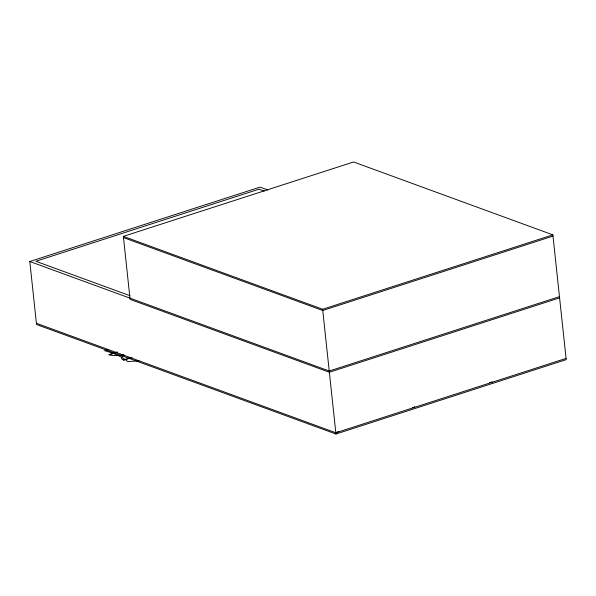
<?xml version="1.0" encoding="UTF-8"?>
<svg xmlns="http://www.w3.org/2000/svg" width="596" height="596" viewBox="0 0 596 596"><rect width="100%" height="100%" fill="white"/><g stroke="black" fill="none" stroke-linecap="round" stroke-linejoin="round"><path stroke-width="0.89" d="M559.599 297.866L329.365 372.254L130.092 299.371L123.357 236.374L353.592 161.985L552.865 234.861L566.2 359.626L335.965 434.015L36.535 324.507L29.8 261.502L260.035 187.122L267.872 189.982M108.241 349.547L104.68 350.694A119.401 38.278 -6.1 0 1 127.775 361.593L139.054 360.811M117.039 352.005L108.822 354.665A13.112 4.202 -6.1 0 0 123.521 354.851M109.239 354.814L117.457 352.161M123.402 359.991L131.619 357.339M132.029 357.488L123.819 360.148A13.112 4.202 -6.1 0 1 124.184 355.089M123.357 236.374L322.63 309.25L552.865 234.861M552.999 236.098L322.764 310.486L123.491 237.603M559.465 296.629L329.23 371.017L29.8 261.502M566.066 358.397L335.831 432.778L36.401 323.27M489.808 382.617L492.14 381.947A1.825 0.581 -6.1 0 1 490.039 382.602M264.207 191.093L258.969 189.185L35.857 261.272L130.032 295.713M322.63 309.25L335.965 434.015M338.744 431.489A1.825 0.581 -6.1 0 1 336.643 432.167M414.712 406.934L413.997 407.381A1.684 0.536 -6.1 0 1 412.611 407.619A1.825 0.581 -6.1 0 0 414.697 406.949"/></g></svg>
